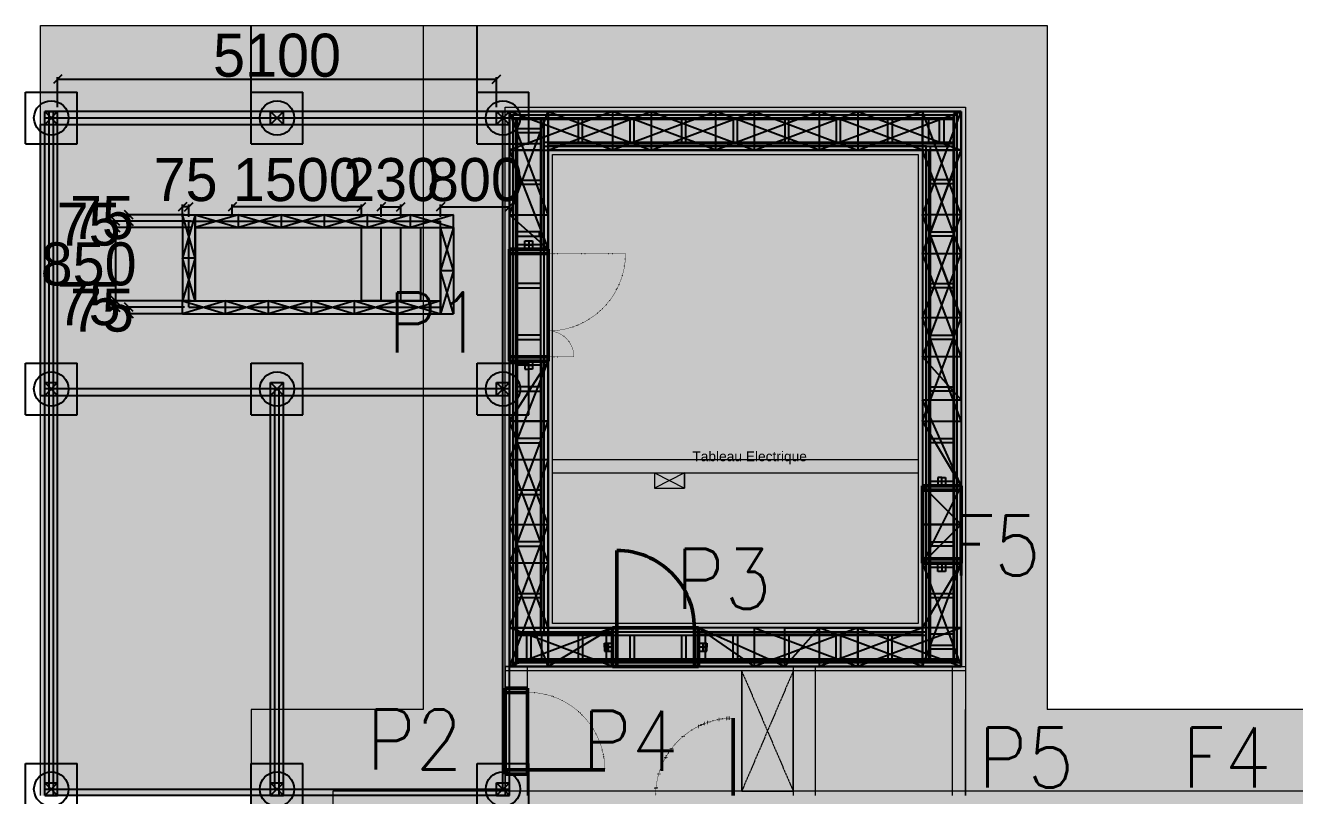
# Model space of a CAD drawing. Header units: millimetres. Extents: x -2139 to 106248, y 9575 to 78000.
# Drawn here: x 44817 to 59569, y 33975 to 42925 of the extents above; entities that cross this region are included whole.
import ezdxf

# ---------------------------------------------------------------- set-up
doc = ezdxf.new("R2010")
doc.units = ezdxf.units.MM
for name, pattern in [('ACAD_ISO07W100', [3, 0, -3]), ('DASHED2', [9.525, 6.35, -3.175]), ('DOT2', [3.175, 0, -3.175])]:
    doc.linetypes.add(name, pattern=pattern)
for name, color, linetype, lineweight, true_color in [('Amenagement_interieur ... MaisonInner', 7, 'Continuous', 0, 0xffffff), ('Amenagement_interieur ... MusiqueInner', 7, 'Continuous', 0, 0xffffff), ('Amenagement_interieur ... Vue_en_plan_SASInner', 7, 'Continuous', 0, 0xffffff), ('Carport', 7, 'Continuous', 25, 0xffffff), ('Carport ... Fosse Meca Auto ... Chape', 253, 'Continuous', 25, 0xa0a0a4), ('Carport ... Fosse Meca Auto ... Cotes Fosse Meca', 178, 'Continuous', 25, 0x000000), ('Carport ... Fosse Meca Auto ... Escalier', 9, 'Continuous', 25, 0xc0c0c0), ('Carport ... Fosse Meca Auto ... Intérieur', 49, 'Continuous', 25, 0x424244), ('Carport ... Fosse Meca Auto ... Murs', 253, 'Continuous', 25, 0xa0a0a4), ('Fondations ... Decaissement', 8, 'Continuous', 0, 0x808080), ('Fondations ... Plots Carport', 253, 'Continuous', 25, 0xa0a0a4), ('Lisse_basse ... Madrier', 1, 'Continuous', 25, 0xff0000), ('Lisse_haute', 1, 'Continuous', 25, 0xff0000), ('Lisse_haute ... Madrier', 1, 'Continuous', 25, 0xff0000), ('Menuiseries', 136, 'Continuous', 50, 0x008080), ('Menuiseries ... Précadres', 136, 'Continuous', 25, 0x008080), ('Menuiseries ... Repères', 5, 'Continuous', 25, 0x0000ff), ('Mur paille ... Impaire120mm', 30, 'Continuous', 25, 0xff7f00), ('Mur paille ... Paire120mm', 40, 'Continuous', 25, 0xffaa00)]:
    doc.layers.add(name, color=color, linetype=linetype, lineweight=lineweight, true_color=true_color)
doc.styles.add('QCADDimTextStyle', font='txt')
doc.styles.add('textstyle175', font='')
doc.styles.add('textstyle206', font='Standard')
doc.styles.add('textstyle207', font='Standard')
doc.styles.add('textstyle208', font='Standard')
doc.styles.add('textstyle209', font='Standard')
doc.styles.add('textstyle210', font='Standard')
doc.styles.add('textstyle214', font='Standard')
doc.styles.add('textstyle215', font='Standard')
doc.styles.get('textstyle175').set_extended_font_data('Liberation Sans')
doc.dimstyles.new('QCADDimStyle', dxfattribs={"dimtxt": 100, "dimasz": 10, "dimexe": 5, "dimexo": 10, "dimgap": 5, "dimtad": 1, "dimtoh": 1, "dimdec": 4, "dimzin": 0, "dimdsep": 46, "dimtxsty": 'QCADDimTextStyle', "dimcen": 0.09, "dimadec": 0, "dimazin": 0, "dimtfac": 1, "dimtdec": 4, "dimtofl": 0, "dimtmove": 0, "dimatfit": 3, "dimfxl": 1, "dimtolj": 1, "dimtzin": 0, "dimarcsym": 0})
pattern_1 = [(50, (0, 0), (910.923, -79.6954), [95.25, -1047.75]), (355, (0, 0), (-176.214, 955.283), [76.2, -838.2]), (100.451, (75.9, -6.6), (734.7125, 875.583), [80.95, -890.45]), (46.1842, (0, 254), (1355.395, -210.212), [142.875, -1571.625]), (96.6356, (113, 236.5), (1187.021, 1237.128), [121.425, -1335.675]), (351.184, (0, 254), (1187.023, 1237.126), [114.3, -1257.3]), (21, (127, 190.5), (758.0744, -511.3276), [95.25, -1047.75]), (326, (127, 190.5), (309.01, 920.94), [76.2, -838.2]), (71.4514, (190.2, 147.9), (1067.082, 409.614), [80.95, -890.45]), (37.5, (0, 0), (15.443, 422.7752), [0, -828.04, 0, -850.9, 0, -841.375]), (7.5, (0, 0), (334.0983, 500.903), [0, -485.14, 0, -808.99, 0, -320.675]), (-32.5, (-283.2, 0), (677.953, -28.6437), [0, -317.5, 0, -990.6, 0, -1314.45]), (-42.5, (-410.2, 0), (740.646, 127.1325), [0, -412.75, 0, -657.86, 0, -933.45])]
pattern_2 = [(50, (0, 0), (36.436934, -3.187817), [3.81, -41.91]), (355, (0, 0), (-7.048565, 38.211329), [3.048, -33.528]), (100.451, (3.036, -0.266), (29.3885, 35.023338), [3.238, -35.618]), (46.1842, (0, 10.16), (54.215808, -8.408466), [5.715, -62.865]), (96.6356, (4.52, 9.46), (47.480847, 49.48511), [4.857, -53.427]), (351.184, (0, 10.16), (47.48092, 49.485024), [4.572, -50.292]), (21, (5.08, 7.62), (30.322976, -20.453104), [3.81, -41.91]), (326, (5.08, 7.62), (12.360406, 36.837593), [3.048, -33.528]), (71.4514, (7.607, 5.916), (42.683298, 16.384572), [3.238, -35.618]), (37.5, (0, 0), (0.6177207, 16.9110078), [0, -33.1216, 0, -34.036, 0, -33.655]), (7.5, (0, 0), (13.3639325, 20.036115), [0, -19.4056, 0, -32.3596, 0, -12.827]), (-32.5, (-11.328, 0), (27.118119, -1.1457488), [0, -12.7, 0, -39.624, 0, -52.578]), (-42.5, (-16.408, 0), (29.625836, 5.085298), [0, -16.51, 0, -26.3144, 0, -37.338])]

# ---------------------------------------------------------------- blocks, each defined once
blk = doc.blocks.new('Poteau Carport')
at = {"layer": 'Carport'}
for p, q in [((0, 0), (150, 0)), ((0, -150), (0, 0)), ((0, 0), (150, -150)), ((150, 0), (0, -150)), ((150, -150), (150, 0)), ((0, -150), (150, -150))]:
    blk.add_line(p, q, dxfattribs=at)
blk = doc.blocks.new('*D151')
at = {"layer": 'Carport', "color": 0, "lineweight": -2}
for p, q in [((45242, 42350), (45142, 42250)), ((50242, 42250), (50342, 42350)), ((45192, 41975), (45192, 42325)), ((45192, 42300), (50292, 42300)), ((50292, 41975), (50292, 42325))]:
    blk.add_line(p, q, dxfattribs=at)
at = {"layer": 'Carport', "color": 0, "insert": (47742, 42575), "char_height": 500, "attachment_point": 5, "style": 'QCADDimTextStyle'}
blk.add_mtext('\\A1;5100', dxfattribs=at)
blk = doc.blocks.new('*D181')
at = {"layer": 'Carport ... Fosse Meca Auto ... Cotes Fosse Meca', "color": 0, "lineweight": -2}
for p, q in [((49692, 40867), (49592, 40767)), ((50392, 40767), (50492, 40867)), ((49642, 40700), (49642, 40842)), ((49642, 40817), (50442, 40817)), ((50442, 40700), (50442, 40842))]:
    blk.add_line(p, q, dxfattribs=at)
at = {"layer": 'Carport ... Fosse Meca Auto ... Cotes Fosse Meca', "color": 0, "insert": (50042, 41130), "char_height": 500, "attachment_point": 5, "style": 'QCADDimTextStyle'}
blk.add_mtext('\\A1;800', dxfattribs=at)
blk = doc.blocks.new('*D182')
at = {"layer": 'Carport ... Fosse Meca Auto ... Cotes Fosse Meca', "color": 0, "lineweight": -2}
for p, q in [((49002, 40867), (48902, 40767)), ((49132, 40767), (49232, 40867)), ((48952, 40700), (48952, 40842)), ((48952, 40817), (49182, 40817)), ((49182, 40700), (49182, 40842))]:
    blk.add_line(p, q, dxfattribs=at)
at = {"layer": 'Carport ... Fosse Meca Auto ... Cotes Fosse Meca', "color": 0, "insert": (49067, 41130), "char_height": 500, "attachment_point": 5, "style": 'QCADDimTextStyle'}
blk.add_mtext('\\A1;230', dxfattribs=at)
blk = doc.blocks.new('*D183')
at = {"layer": 'Carport ... Fosse Meca Auto ... Cotes Fosse Meca', "color": 0, "lineweight": -2}
for p, q in [((47272, 40867), (47172, 40767)), ((48672, 40767), (48772, 40867)), ((47222, 40700), (47222, 40842)), ((48722, 40817), (47222, 40817)), ((48722, 40700), (48722, 40842))]:
    blk.add_line(p, q, dxfattribs=at)
at = {"layer": 'Carport ... Fosse Meca Auto ... Cotes Fosse Meca', "color": 0, "insert": (47972, 41130), "char_height": 500, "attachment_point": 5, "style": 'QCADDimTextStyle'}
blk.add_mtext('\\A1;1500', dxfattribs=at)
blk = doc.blocks.new('Parpaing')
at = {"layer": 'Carport ... Fosse Meca Auto ... Murs'}
for p, q in [((0, -150), (0, 0)), ((0, 0), (500, 0)), ((0, 0), (500, -150)), ((500, 0), (0, -150)), ((500, -150), (500, 0)), ((0, -150), (500, -150))]:
    blk.add_line(p, q, dxfattribs=at)
blk = doc.blocks.new('*D184')
at = {"layer": 'Carport ... Fosse Meca Auto ... Cotes Fosse Meca', "color": 0, "lineweight": -2}
for p, q in [((45914, 40525), (45814, 40625)), ((46744, 40575), (45839, 40575)), ((45864, 40575), (45864, 39725)), ((45814, 39775), (45914, 39675)), ((46742, 39725), (45839, 39725))]:
    blk.add_line(p, q, dxfattribs=at)
at = {"layer": 'Carport ... Fosse Meca Auto ... Cotes Fosse Meca', "color": 0, "insert": (45552, 40150), "char_height": 500, "attachment_point": 5, "style": 'QCADDimTextStyle'}
blk.add_mtext('\\A1;850', dxfattribs=at)
blk = doc.blocks.new('*D185')
at = {"layer": 'Carport ... Fosse Meca Auto ... Cotes Fosse Meca', "color": 0, "lineweight": -2}
for p, q in [((45914, 40600), (45814, 40700)), ((45814, 40625), (45914, 40525)), ((46742, 40650), (45839, 40650)), ((46744, 40575), (45839, 40575)), ((45864, 40650), (45864, 40575))]:
    blk.add_line(p, q, dxfattribs=at)
at = {"layer": 'Carport ... Fosse Meca Auto ... Cotes Fosse Meca', "color": 0, "insert": (45552, 40613), "char_height": 500, "attachment_point": 5, "style": 'QCADDimTextStyle'}
blk.add_mtext('\\A1;75', dxfattribs=at)
blk = doc.blocks.new('*D186')
at = {"layer": 'Carport ... Fosse Meca Auto ... Cotes Fosse Meca', "color": 0, "lineweight": -2}
for p, q in [((46069, 40675), (45969, 40775)), ((46667, 40725), (45994, 40725)), ((46019, 40650), (46019, 40725)), ((45969, 40700), (46069, 40600)), ((46667, 40650), (45994, 40650))]:
    blk.add_line(p, q, dxfattribs=at)
at = {"layer": 'Carport ... Fosse Meca Auto ... Cotes Fosse Meca', "color": 0, "insert": (45707, 40688), "char_height": 500, "attachment_point": 5, "style": 'QCADDimTextStyle'}
blk.add_mtext('\\A1;75', dxfattribs=at)
blk = doc.blocks.new('*D187')
at = {"layer": 'Carport ... Fosse Meca Auto ... Cotes Fosse Meca', "color": 0, "lineweight": -2}
for p, q in [((45914, 39675), (45814, 39775)), ((45814, 39700), (45914, 39600)), ((46667, 39725), (45839, 39725)), ((45864, 39725), (45864, 39650)), ((46667, 39650), (45839, 39650))]:
    blk.add_line(p, q, dxfattribs=at)
at = {"layer": 'Carport ... Fosse Meca Auto ... Cotes Fosse Meca', "color": 0, "insert": (45552, 39688), "char_height": 500, "attachment_point": 5, "style": 'QCADDimTextStyle'}
blk.add_mtext('\\A1;75', dxfattribs=at)
blk = doc.blocks.new('*D188')
at = {"layer": 'Carport ... Fosse Meca Auto ... Cotes Fosse Meca', "color": 0, "lineweight": -2}
for p, q in [((46069, 39600), (45969, 39700)), ((45969, 39625), (46069, 39525)), ((46667, 39650), (45994, 39650)), ((46667, 39575), (45994, 39575)), ((46019, 39650), (46019, 39575))]:
    blk.add_line(p, q, dxfattribs=at)
at = {"layer": 'Carport ... Fosse Meca Auto ... Cotes Fosse Meca', "color": 0, "insert": (45707, 39613), "char_height": 500, "attachment_point": 5, "style": 'QCADDimTextStyle'}
blk.add_mtext('\\A1;75', dxfattribs=at)
blk = doc.blocks.new('*D189')
at = {"layer": 'Carport ... Fosse Meca Auto ... Cotes Fosse Meca', "color": 0, "lineweight": -2}
for p, q in [((46692, 40867), (46592, 40767)), ((46667, 40767), (46767, 40867)), ((46642, 40700), (46642, 40842)), ((46717, 40817), (46642, 40817)), ((46717, 40700), (46717, 40842))]:
    blk.add_line(p, q, dxfattribs=at)
at = {"layer": 'Carport ... Fosse Meca Auto ... Cotes Fosse Meca', "color": 0, "insert": (46679, 41130), "char_height": 500, "attachment_point": 5, "style": 'QCADDimTextStyle'}
blk.add_mtext('\\A1;75', dxfattribs=at)
blk = doc.blocks.new('BottePaille120')
at = {"layer": 'Mur paille ... Impaire120mm'}
for p, q in [((0, 450), (0, 0)), ((1200, 0), (0, 450)), ((0, 450), (1200, 450)), ((1200, 450), (0, 0)), ((1200, 0), (1200, 450)), ((0, 0), (1200, 0))]:
    blk.add_line(p, q, dxfattribs=at)
blk = doc.blocks.new('Plot Carport')
at = {"layer": 'Fondations ... Plots Carport'}
for p, q in [((-300, -300), (-300, 300)), ((-300, 300), (300, 300)), ((300, -300), (300, 300)), ((-300, -300), (300, -300))]:
    blk.add_line(p, q, dxfattribs=at)
blk.add_circle((0, 0), 200, dxfattribs=at)

msp = doc.modelspace()

# ---------------------------------------------------------------- hatches: boundary and pattern name
at = {"layer": 'Carport ... Fosse Meca Auto ... Chape'}
h = msp.add_hatch(dxfattribs=at)
h.set_pattern_fill('AR-CONC', color=256, scale=0.2, style=0)
h.set_pattern_definition(pattern_2)
h.paths.add_polyline_path([(50442, 41775), (50442, 38625), (44992, 38625), (44992, 41775)], flags=0)
h.paths.add_polyline_path([(46716.8, 39650), (49642, 39650), (49642, 40650), (46716.8, 40650)], flags=0)
at = {"layer": 'Carport ... Fosse Meca Auto ... Intérieur'}
h = msp.add_hatch(dxfattribs=at)
h.set_pattern_fill('AR-CONC', color=256, scale=0.2, style=0)
h.set_pattern_definition(pattern_2)
h.paths.add_polyline_path([(46792, 39725), (49642, 39725), (49642, 40575), (46792, 40575)], flags=0)
at = {"layer": 'Fondations ... Decaissement'}
h = msp.add_hatch(dxfattribs=at)
h.set_pattern_fill('AR-CONC', color=256, scale=5, style=0)
h.set_pattern_definition(pattern_1)
h.paths.add_polyline_path([(47442, 24575), (67442, 24575), (67442, 34975), (56692, 34975), (56692, 42925), (44992, 42925), (44992, 33975), (47442, 33975)], flags=0)
h.paths.add_polyline_path([(48442, 25575), (48442, 33975), (50392, 33975), (50392, 34975), (50392, 35475), (50442, 35475), (50442, 41925), (55692, 41925), (55692, 35475), (55742, 35475), (55742, 34975), (55742, 33975), (66442, 33975), (66442, 25575)], flags=0)
at = {"layer": 'Fondations ... Decaissement', "true_color": 0x800000}
h = msp.add_hatch(dxfattribs=at)
h.set_pattern_fill('AR-CONC', color=16, scale=5, style=0)
h.set_pattern_definition(pattern_1)
h.paths.add_polyline_path([(48442, 25575), (48442, 33975), (50392, 33975), (50392, 34975), (50392, 35475), (50442, 35475), (50442, 41925), (55692, 41925), (55692, 35475), (55742, 35475), (55742, 34975), (55742, 33975), (66442, 33975), (66442, 25575)], flags=0)

# ---------------------------------------------------------------- linework, layer by layer
at = {"layer": 'Amenagement_interieur ... MaisonInner', "color": 4, "linetype": 'DOT2', "true_color": 0x00ffff}
msp.add_line((53042, 33975), (53042, 34875), dxfattribs=at)
at = {"layer": 'Amenagement_interieur ... MaisonInner', "color": 0}
for p, q in [((66492, 34025), (48392, 34025)), ((48392, 34025), (48392, 25575))]:
    msp.add_line(p, q, dxfattribs=at)
at = {"layer": 'Amenagement_interieur ... MaisonInner', "color": 4, "linetype": 'DOT2', "true_color": 0x00ffff}
msp.add_arc((53042, 33975), 900, 90, 180, dxfattribs=at)
at = {"layer": 'Amenagement_interieur ... MusiqueInner', "color": 0}
for p, q in [((50392, 41975), (55742, 41975)), ((50392, 35425), (50392, 41975)), ((55742, 41975), (55742, 35425)), ((50942, 41425), (55192, 41425)), ((50942, 35975), (50942, 41425)), ((55192, 41425), (55192, 35975)), ((55192, 35975), (50942, 35975)), ((55742, 35425), (50392, 35425))]:
    msp.add_line(p, q, dxfattribs=at)
at = {"layer": 'Amenagement_interieur ... MusiqueInner', "color": 4, "linetype": 'DOT2', "true_color": 0x00ffff}
for p, q in [((50892, 40325), (50442, 40325)), ((50442, 40325), (50442, 40275)), ((50442, 40275), (50892, 40275)), ((50442, 39075), (50442, 40275)), ((50642, 40325), (50692, 40325)), ((50892, 40275), (50892, 40325)), ((50892, 40275), (50892, 39075)), ((50892, 40275), (51792, 40275)), ((50892, 39075), (50442, 39075)), ((50442, 39025), (50442, 39075)), ((50892, 39025), (50442, 39025)), ((50892, 39075), (50892, 39025)), ((50892, 39075), (51192, 39075)), ((55692, 37575), (55242, 37575)), ((55242, 37575), (55242, 37525)), ((55242, 36725), (55242, 37525)), ((55242, 37525), (55692, 37525)), ((55692, 37525), (55692, 37575)), ((55692, 37525), (55692, 37575)), ((55692, 37525), (55692, 36725)), ((51692, 35925), (51692, 36825)), ((55692, 36725), (55242, 36725)), ((55242, 36675), (55242, 36725)), ((55692, 36675), (55242, 36675)), ((55692, 36725), (55692, 36675)), ((51642, 35475), (51642, 35925)), ((51692, 35925), (51642, 35925)), ((51692, 35475), (51692, 35925)), ((51692, 35925), (52592, 35925)), ((52592, 35475), (52592, 35925)), ((52592, 35925), (52642, 35925)), ((52642, 35925), (52642, 35475)), ((51642, 35475), (51692, 35475)), ((52592, 35475), (51692, 35475)), ((52592, 35475), (52642, 35475)), ((53792, 35475), (53742, 35475)), ((53792, 35475), (53842, 35475))]:
    msp.add_line(p, q, dxfattribs=at)
at = {"layer": 'Amenagement_interieur ... MusiqueInner', "color": 56, "true_color": 0x808000}
for p, q in [((55192, 37875), (50942, 37875)), ((50942, 37725), (55192, 37725))]:
    msp.add_line(p, q, dxfattribs=at)
at = {"layer": 'Amenagement_interieur ... MusiqueInner'}
for p, q in [((52130.1, 37725), (52130.1, 37547.8)), ((52130.1, 37725), (52477.5, 37547.8)), ((52477.5, 37725), (52130.1, 37547.8)), ((52477.5, 37547.8), (52477.5, 37725)), ((52477.5, 37725), (52477.5, 37547.8)), ((52130.1, 37547.8), (52477.5, 37547.8))]:
    msp.add_line(p, q, dxfattribs=at)
at = {"layer": 'Amenagement_interieur ... MusiqueInner', "color": 4, "linetype": 'DOT2', "true_color": 0x00ffff}
for centre, radius, start, end in [((50892, 40275), 900, 270, 0), ((50892, 39075), 300, 0, 80.53768), ((51692, 35925), 900, 0, 90)]:
    msp.add_arc(centre, radius, start, end, dxfattribs=at)
at = {"layer": 'Amenagement_interieur ... Vue_en_plan_SASInner', "color": 9, "true_color": 0xc0c0c0}
for p, q in [((50652, 35475), (50392, 35475)), ((50392, 35475), (50392, 33975)), ((50652, 33975), (50652, 35475)), ((54002, 35475), (53742, 35475)), ((53742, 35475), (53742, 33975)), ((54002, 33975), (54002, 35475)), ((55592, 35475), (55742, 35475)), ((55592, 33975), (55592, 35475)), ((55742, 35475), (55742, 33975))]:
    msp.add_line(p, q, dxfattribs=at)
at = {"layer": 'Amenagement_interieur ... Vue_en_plan_SASInner', "linetype": 'DASHED2'}
for p, q in [((53742, 35425), (53142, 35425)), ((53142, 35425), (53142, 34025)), ((53742, 35425), (53142, 34025)), ((53142, 34025), (53142, 35425)), ((53142, 35425), (53742, 34025)), ((53742, 34025), (53742, 35425)), ((53142, 34025), (53742, 34025))]:
    msp.add_line(p, q, dxfattribs=at)
at = {"layer": 'Amenagement_interieur ... Vue_en_plan_SASInner', "color": 4, "linetype": 'DOT2', "true_color": 0x00ffff}
for p, q in [((50652, 35225), (50392, 35225)), ((50392, 35225), (50392, 34225)), ((50392, 35175), (50652, 35175)), ((50652, 35175), (50652, 35225)), ((50652, 34275), (50392, 34275)), ((50392, 34225), (50652, 34225)), ((50652, 34225), (50652, 34275)), ((50652, 34275), (51552, 34275))]:
    msp.add_line(p, q, dxfattribs=at)
msp.add_arc((50652, 34275), 900, 0, 90, dxfattribs=at)
at = {"layer": 'Carport'}
for p, q in [((45042, 33975), (45042, 41925)), ((50442, 41925), (45042, 41925)), ((45092, 34050), (45092, 41925)), ((45142, 33975), (45142, 41925)), ((45192, 33975), (45192, 41925)), ((47667, 41775), (47667, 41925)), ((47817, 41775), (47817, 41925)), ((50367, 34050), (50367, 41925)), ((50442, 34125), (50442, 41925)), ((45042, 41850), (50442, 41850)), ((50442, 38700), (45042, 38700)), ((47667, 33975), (47667, 38775)), ((47717, 34050), (47717, 38700)), ((47767, 33975), (47767, 38700)), ((47817, 33975), (47817, 38775)), ((45042, 38625), (50442, 38625)), ((45042, 34050), (50442, 34050)), ((50442, 33975), (45042, 33975))]:
    msp.add_line(p, q, dxfattribs=at)
at = {"layer": 'Carport ... Fosse Meca Auto ... Chape'}
for p, q in [((44992, 41775), (50442, 41775)), ((44992, 38625), (44992, 41775)), ((50442, 41775), (50442, 38625)), ((46716.8, 40650), (49642, 40650)), ((46716.8, 39650), (46716.8, 40650)), ((49642, 39650), (49642, 40650)), ((46716.8, 39650), (49642, 39650)), ((44992, 38625), (50442, 38625))]:
    msp.add_line(p, q, dxfattribs=at)
at = {"layer": 'Carport ... Fosse Meca Auto ... Escalier'}
for p, q in [((48722, 39725), (48722, 40575)), ((48722, 40575), (48952, 40575)), ((48722, 39725), (48722, 40575)), ((48952, 39725), (48952, 40575)), ((48952, 40575), (49182, 40575)), ((49182, 39725), (49182, 40575)), ((49182, 40575), (49412, 40575)), ((49412, 39725), (49412, 40575)), ((48952, 39725), (48722, 39725)), ((49182, 39725), (48952, 39725)), ((49412, 39725), (49182, 39725))]:
    msp.add_line(p, q, dxfattribs=at)
at = {"layer": 'Carport ... Fosse Meca Auto ... Intérieur'}
for p, q in [((46792, 39725), (46792, 40575)), ((46792, 40575), (49642, 40575)), ((49642, 40575), (49642, 39725)), ((46792, 39725), (49642, 39725))]:
    msp.add_line(p, q, dxfattribs=at)
at = {"layer": 'Fondations ... Decaissement'}
for p, q in [((44992, 33975), (44992, 42925)), ((44992, 42925), (56692, 42925)), ((49442, 42925), (49442, 34975)), ((56692, 42925), (56692, 34975)), ((49442, 34975), (47442, 34975)), ((47442, 34975), (47442, 33975)), ((49442, 34975), (49442, 34975)), ((67442, 34975), (56692, 34975))]:
    msp.add_line(p, q, dxfattribs=at)
at = {"layer": 'Fondations ... Decaissement', "color": 16, "true_color": 0x800000}
for p, q in [((50442, 35475), (50442, 41925)), ((50442, 41925), (55692, 41925)), ((55692, 41925), (55692, 35475)), ((50392, 34975), (50392, 35475)), ((50392, 35475), (50442, 35475)), ((55692, 35475), (55742, 35475)), ((55742, 35475), (55742, 34975)), ((50392, 33975), (50392, 34975)), ((55742, 33975), (55742, 34975))]:
    msp.add_line(p, q, dxfattribs=at)
at = {"layer": 'Fondations ... Plots Carport'}
for p, q in [((47442, 42150), (47442, 42925)), ((50067, 42150), (50067, 42925))]:
    msp.add_line(p, q, dxfattribs=at)
at = {"layer": 'Lisse_basse ... Madrier'}
for p, q in [((55642, 41925), (50442, 41925)), ((50442, 41925), (50442, 41850)), ((55617, 35550), (55617, 41925)), ((55642, 41925), (55692, 41925)), ((55692, 41925), (55692, 35525)), ((50442, 41850), (50442, 35475)), ((50442, 41850), (55617, 41850)), ((50517, 35475), (50517, 41850)), ((50817, 41850), (50817, 40325)), ((50892, 40325), (50892, 41850)), ((55242, 41550), (55242, 41850)), ((55317, 41550), (55317, 41850)), ((50817, 41550), (50517, 41550)), ((50817, 41475), (50517, 41475)), ((55617, 41550), (50892, 41550)), ((50892, 41475), (55617, 41475)), ((55242, 41475), (55242, 35550)), ((55317, 35550), (55317, 41475)), ((50817, 40375), (50517, 40375)), ((50817, 40325), (50517, 40325)), ((50817, 40325), (50892, 40325)), ((50817, 39025), (50517, 39025)), ((50817, 38975), (50517, 38975)), ((50817, 39025), (50892, 39025)), ((50817, 39025), (50817, 35925)), ((50892, 35925), (50892, 39025)), ((55617, 37625), (55317, 37625)), ((55617, 37575), (55317, 37575)), ((55617, 36675), (55317, 36675)), ((55617, 36625), (55317, 36625)), ((50517, 35925), (51642, 35925)), ((51642, 35850), (50517, 35850)), ((50817, 35850), (50817, 35550)), ((50842, 35925), (50892, 35925)), ((50892, 35850), (50892, 35550)), ((51567, 35850), (51567, 35550)), ((51642, 35925), (51642, 35850)), ((51642, 35850), (51642, 35550)), ((52642, 35925), (52642, 35850)), ((55242, 35925), (52642, 35925)), ((52642, 35850), (55242, 35850)), ((52642, 35850), (52642, 35550)), ((52717, 35850), (52717, 35550)), ((55617, 35925), (55317, 35925)), ((55617, 35850), (55317, 35850)), ((50442, 35475), (50492, 35475)), ((55692, 35475), (50492, 35475)), ((50517, 35550), (55692, 35550)), ((55692, 35525), (55692, 35475))]:
    msp.add_line(p, q, dxfattribs=at)
at = {"layer": 'Lisse_haute'}
for p, q in [((51242, 41825), (51242, 41575)), ((51292, 41575), (51292, 41825)), ((51842, 41825), (51842, 41575)), ((51892, 41575), (51892, 41825)), ((52442, 41825), (52442, 41575)), ((52492, 41575), (52492, 41825)), ((53042, 41825), (53042, 41575)), ((53092, 41575), (53092, 41825)), ((53642, 41825), (53642, 41575)), ((53692, 41575), (53692, 41825)), ((54242, 41825), (54242, 41575)), ((54292, 41575), (54292, 41825)), ((54842, 41575), (54842, 41825)), ((54892, 41825), (54892, 41575)), ((55442, 41575), (55442, 41825)), ((55492, 41825), (55492, 41575)), ((50542, 41725), (50792, 41725)), ((50792, 41675), (50542, 41675)), ((50542, 41125), (50792, 41125)), ((50792, 41075), (50542, 41075)), ((55342, 41133), (55592, 41133)), ((55592, 41083), (55342, 41083)), ((50792, 40525), (50542, 40525)), ((50542, 40475), (50792, 40475)), ((50792, 40475), (50792, 40525)), ((55342, 40525), (55592, 40525)), ((55592, 40475), (55342, 40475)), ((50792, 39925), (50542, 39925)), ((50542, 39875), (50792, 39875)), ((55342, 39925), (55592, 39925)), ((55592, 39875), (55342, 39875)), ((50792, 39325), (50542, 39325)), ((50542, 39275), (50792, 39275)), ((55342, 39325), (55592, 39325)), ((55592, 39275), (55342, 39275)), ((50792, 38725), (50542, 38725)), ((50542, 38675), (50792, 38675)), ((55342, 38725), (55592, 38725)), ((55592, 38675), (55342, 38675)), ((50792, 38125), (50542, 38125)), ((50542, 38075), (50792, 38075)), ((55342, 38125), (55592, 38125)), ((55592, 38075), (55342, 38075)), ((50792, 37525), (50542, 37525)), ((50542, 37475), (50792, 37475)), ((50792, 36925), (50542, 36925)), ((55342, 36925), (55592, 36925)), ((50542, 36875), (50792, 36875)), ((55592, 36875), (55342, 36875)), ((50542, 36325), (50792, 36325)), ((55342, 36325), (55592, 36325)), ((50792, 36275), (50542, 36275)), ((55592, 36275), (55342, 36275)), ((50642, 35825), (50642, 35575)), ((50692, 35825), (50692, 35575)), ((51242, 35825), (51242, 35575)), ((51292, 35825), (51292, 35575)), ((51842, 35825), (51842, 35575)), ((51892, 35825), (51892, 35575)), ((52442, 35825), (52442, 35575)), ((52492, 35825), (52492, 35575)), ((53042, 35575), (53042, 35825)), ((53092, 35825), (53092, 35575)), ((53642, 35575), (53642, 35825)), ((53692, 35825), (53692, 35575)), ((54242, 35575), (54242, 35825)), ((54292, 35825), (54292, 35575)), ((54842, 35825), (54842, 35575)), ((54892, 35575), (54892, 35825)), ((55342, 35725), (55592, 35725)), ((55592, 35675), (55342, 35675))]:
    msp.add_line(p, q, dxfattribs=at)
at = {"layer": 'Lisse_haute ... Madrier'}
for p, q in [((50442, 41875), (50442, 41925)), ((50442, 41925), (55642, 41925)), ((55642, 41925), (55692, 41925)), ((55647, 35520), (55647, 41925)), ((55692, 41925), (55692, 35525)), ((50492, 41880), (50442, 41880)), ((50442, 41875), (50442, 35475)), ((50487, 35475), (50487, 41875)), ((50487, 41835), (55602, 41835)), ((55592, 41880), (50492, 41880)), ((50532, 41835), (50532, 35520)), ((50802, 41835), (50802, 35880)), ((50847, 35880), (50847, 41835)), ((55647, 41880), (55592, 41880)), ((55602, 41880), (55602, 35565)), ((55602, 41565), (50847, 41565)), ((50847, 41520), (55602, 41520)), ((50892, 41520), (50892, 35925)), ((50892, 41520), (50892, 41475)), ((55292, 41520), (50892, 41520)), ((50892, 41475), (55287, 41475)), ((55287, 41475), (55242, 41475)), ((55242, 41475), (55242, 35925)), ((55287, 41475), (55287, 41520)), ((55287, 35565), (55287, 41475)), ((55332, 41520), (55332, 35565)), ((50532, 35880), (55287, 35880)), ((50892, 35925), (50847, 35925)), ((55242, 35925), (50847, 35925)), ((55242, 35880), (55242, 35925)), ((55242, 35925), (55242, 35880)), ((55287, 35835), (50532, 35835)), ((50532, 35565), (55647, 35565)), ((50442, 35475), (50492, 35475)), ((50487, 35520), (55692, 35520)), ((55692, 35475), (50492, 35475)), ((55642, 35520), (50542, 35520)), ((55692, 35525), (55692, 35475))]:
    msp.add_line(p, q, dxfattribs=at)
at = {"layer": 'Menuiseries'}
for p, q in [((50442, 40325), (50892, 40325)), ((50442, 40275), (50442, 40325)), ((50892, 40275), (50442, 40275)), ((50442, 39075), (50442, 40275)), ((50892, 40325), (50892, 40275)), ((50892, 40275), (50892, 39075)), ((50442, 39025), (50442, 39075)), ((50442, 39075), (50892, 39075)), ((50892, 39025), (50442, 39025)), ((50892, 39075), (50892, 39025)), ((55242, 37575), (55692, 37575)), ((55242, 37525), (55242, 37575)), ((55692, 37525), (55242, 37525)), ((55242, 37525), (55242, 36725)), ((55692, 37575), (55692, 37525)), ((55692, 36725), (55692, 37525)), ((51692, 35925), (51692, 36825)), ((55242, 36725), (55692, 36725)), ((55692, 36725), (55242, 36725)), ((55242, 36725), (55242, 36675)), ((55242, 36675), (55692, 36675)), ((55692, 36675), (55692, 36725)), ((51642, 35925), (51692, 35925)), ((51642, 35475), (51642, 35925)), ((51692, 35925), (51692, 35475)), ((51692, 35925), (52592, 35925)), ((51692, 35475), (51692, 35925)), ((52592, 35925), (52642, 35925)), ((52592, 35475), (52592, 35925)), ((52592, 35925), (52592, 35475)), ((52642, 35925), (52642, 35475)), ((51692, 35475), (51642, 35475)), ((52592, 35475), (51692, 35475)), ((52642, 35475), (52592, 35475)), ((50392, 35225), (50652, 35225)), ((50392, 35175), (50392, 35225)), ((50652, 35175), (50392, 35175)), ((50392, 35175), (50392, 34275)), ((50652, 35225), (50652, 35175)), ((50652, 34275), (50652, 35175)), ((53042, 33975), (53042, 34875)), ((50392, 34275), (50652, 34275)), ((50392, 34275), (50392, 34225)), ((50392, 34225), (50652, 34225)), ((50652, 34225), (50652, 34275)), ((50652, 34275), (51552, 34275))]:
    msp.add_line(p, q, dxfattribs=at)
msp.add_arc((51692, 35925), 900, 359.9999, 90, dxfattribs=at)
at = {"layer": 'Menuiseries', "linetype": 'ACAD_ISO07W100'}
msp.add_arc((53042, 33975), 900, 90, 180, dxfattribs=at)
at = {"layer": 'Menuiseries ... Précadres'}
for p, q in [((50622, 40325), (50622, 40420)), ((50622, 40420), (50667, 40420)), ((50667, 40420), (50667, 40325)), ((50667, 40420), (50712, 40420)), ((50712, 40420), (50712, 40325)), ((50622, 40375), (50712, 40375)), ((50667, 40325), (50622, 40325)), ((50712, 40325), (50667, 40325)), ((50622, 39025), (50622, 38930)), ((50667, 39025), (50622, 39025)), ((50622, 38975), (50712, 38975)), ((50667, 38930), (50667, 39025)), ((50667, 39025), (50712, 39025)), ((50712, 39025), (50712, 38930)), ((50622, 38930), (50667, 38930)), ((50712, 38930), (50667, 38930)), ((55422, 37670), (55422, 37575)), ((55467, 37670), (55422, 37670)), ((55467, 37575), (55467, 37670)), ((55467, 37670), (55512, 37670)), ((55512, 37670), (55512, 37575)), ((55422, 37575), (55467, 37575)), ((55512, 37575), (55467, 37575)), ((55422, 36675), (55467, 36675)), ((55422, 36580), (55422, 36675)), ((55467, 36675), (55467, 36580)), ((55467, 36675), (55512, 36675)), ((55512, 36675), (55512, 36580)), ((55467, 36580), (55422, 36580)), ((55512, 36580), (55467, 36580)), ((51547, 35745), (51642, 35745)), ((51547, 35700), (51547, 35745)), ((51642, 35700), (51547, 35700)), ((51547, 35700), (51547, 35655)), ((51592, 35745), (51592, 35655)), ((51642, 35745), (51642, 35700)), ((51642, 35655), (51642, 35700)), ((52642, 35745), (52737, 35745)), ((52642, 35700), (52642, 35745)), ((52737, 35700), (52642, 35700)), ((52642, 35700), (52642, 35655)), ((52692, 35745), (52692, 35655)), ((52737, 35745), (52737, 35700)), ((52737, 35655), (52737, 35700)), ((51547, 35655), (51642, 35655)), ((52642, 35655), (52737, 35655))]:
    msp.add_line(p, q, dxfattribs=at)
at = {"layer": 'Mur paille ... Impaire120mm'}
for p, q in [((50442, 41475), (50442, 41925)), ((50442, 41925), (51642, 41925)), ((51642, 41925), (50442, 41475)), ((51642, 41475), (50442, 41925)), ((52842, 41925), (54042, 41925)), ((54042, 41925), (52842, 41475)), ((54042, 41475), (52842, 41925)), ((54042, 41925), (54042, 41475)), ((54042, 41925), (54042, 41475)), ((55242, 41475), (54042, 41925)), ((54042, 41925), (55242, 41925)), ((55242, 41925), (54042, 41475)), ((55692, 41925), (55242, 41925)), ((55242, 41925), (55242, 40725)), ((55242, 40725), (55692, 41925)), ((55692, 40725), (55242, 41925)), ((55692, 41925), (55692, 40725)), ((50442, 41475), (51642, 41475)), ((50442, 40325), (50442, 41475)), ((50442, 41475), (50892, 40325)), ((50892, 41475), (50892, 40325)), ((52842, 41475), (54042, 41475)), ((54042, 41475), (55242, 41475)), ((55692, 40725), (55242, 40725)), ((55242, 40725), (55242, 39525)), ((55242, 39525), (55692, 40725)), ((55692, 39525), (55242, 40725)), ((55242, 40725), (55692, 39525)), ((55692, 40725), (55692, 39525)), ((50892, 40325), (50442, 40325)), ((55692, 39525), (55242, 39525)), ((55242, 39525), (55242, 38325)), ((55242, 38325), (55692, 39525)), ((55692, 38325), (55242, 39525)), ((55242, 39525), (55242, 38325)), ((55692, 39525), (55692, 38325)), ((50892, 39025), (50442, 39025)), ((50442, 39025), (50442, 37875)), ((50442, 37875), (50892, 39025)), ((50892, 37875), (50892, 39025)), ((55242, 38325), (55692, 38325)), ((55692, 37575), (55242, 38325)), ((55242, 38325), (55242, 37575)), ((55692, 38325), (55692, 37575)), ((50892, 37875), (50442, 36675)), ((50442, 36675), (50442, 37875)), ((50442, 37875), (50892, 36675)), ((50892, 37875), (50442, 37875)), ((50892, 36675), (50892, 37875)), ((55692, 37575), (55242, 37575)), ((55242, 37575), (55692, 37575)), ((55242, 37125), (55242, 37575)), ((55242, 37575), (55692, 37125)), ((55692, 37575), (55692, 37125)), ((55242, 37125), (55692, 37125)), ((55692, 37125), (55242, 37125)), ((55242, 37125), (55242, 36675)), ((55692, 37125), (55242, 36675)), ((55692, 36675), (55692, 37125)), ((50892, 36675), (50442, 36675)), ((50442, 36675), (50442, 35475)), ((50892, 35475), (50442, 36675)), ((50892, 36675), (50442, 35475)), ((50892, 35475), (50892, 36675)), ((55242, 36675), (55242, 35925)), ((55242, 35925), (55692, 36675)), ((55242, 36675), (55692, 36675)), ((55692, 36675), (55692, 35925)), ((50892, 35925), (50892, 35475)), ((51642, 35925), (50892, 35925)), ((51642, 35925), (50892, 35475)), ((51642, 35475), (51642, 35925)), ((53292, 35925), (52642, 35925)), ((53292, 35475), (52642, 35925)), ((52642, 35925), (52642, 35475)), ((54492, 35925), (53292, 35925)), ((53292, 35925), (54492, 35475)), ((54492, 35925), (53292, 35475)), ((53292, 35475), (53292, 35925)), ((55692, 35925), (54492, 35925)), ((54492, 35925), (54492, 35475)), ((55692, 35925), (54492, 35475)), ((54492, 35925), (55692, 35475)), ((54492, 35475), (54492, 35925)), ((55692, 35475), (55692, 35925)), ((50442, 35475), (50892, 35475)), ((50892, 35475), (51642, 35475)), ((52642, 35475), (53292, 35475)), ((53292, 35475), (54492, 35475)), ((54492, 35475), (55692, 35475))]:
    msp.add_line(p, q, dxfattribs=at)
at = {"layer": 'Mur paille ... Paire120mm'}
for p, q in [((50442, 41925), (50892, 41925)), ((50892, 40725), (50442, 41925)), ((50442, 41925), (50442, 40725)), ((50442, 40725), (50892, 41925)), ((50892, 41475), (52092, 41925)), ((52092, 41925), (50892, 41925)), ((50892, 41925), (52092, 41475)), ((50892, 41925), (50892, 40725)), ((53292, 41925), (52092, 41925)), ((52092, 41925), (53292, 41475)), ((52092, 41475), (53292, 41925)), ((52092, 41925), (52092, 41475)), ((52092, 41925), (52092, 41475)), ((53292, 41475), (54492, 41925)), ((54492, 41925), (53292, 41925)), ((53292, 41925), (54492, 41475)), ((53292, 41475), (53292, 41925)), ((55692, 41925), (54492, 41925)), ((54492, 41925), (55692, 41475)), ((54492, 41475), (55692, 41925)), ((54492, 41925), (54492, 41475)), ((55692, 41475), (55692, 41925)), ((52092, 41475), (50892, 41475)), ((53292, 41475), (52092, 41475)), ((54492, 41475), (53292, 41475)), ((55692, 41475), (54492, 41475)), ((55692, 40275), (55242, 41475)), ((55242, 41475), (55242, 40275)), ((55242, 40275), (55692, 41475)), ((55692, 41475), (55242, 40275)), ((55692, 41475), (55692, 40275)), ((50442, 40725), (50892, 40725)), ((50442, 40325), (50442, 40725)), ((50442, 40725), (50892, 40325)), ((50892, 40725), (50892, 40325)), ((50892, 40325), (50442, 40325)), ((55242, 40275), (55692, 40275)), ((55692, 39075), (55242, 40275)), ((55242, 40275), (55242, 39075)), ((55242, 39075), (55692, 40275)), ((55692, 40275), (55692, 39075)), ((55692, 40275), (55692, 39075)), ((50892, 39025), (50442, 39025)), ((50442, 39025), (50442, 38325)), ((50892, 39025), (50442, 38325)), ((50892, 38325), (50892, 39025)), ((55692, 39075), (55242, 39075)), ((55242, 39075), (55242, 38575)), ((55692, 39075), (55242, 39075)), ((55242, 39075), (55692, 38575)), ((55692, 38575), (55692, 39075)), ((55242, 38575), (55242, 37575)), ((55692, 37575), (55242, 38575)), ((55242, 38575), (55692, 38575)), ((55242, 38575), (55692, 38575)), ((55692, 38575), (55692, 37575)), ((50892, 38325), (50442, 38325)), ((50442, 38325), (50442, 37125)), ((50442, 37125), (50892, 38325)), ((50892, 37125), (50442, 38325)), ((50442, 38325), (50892, 38325)), ((50892, 38325), (50892, 37125)), ((55242, 36675), (55242, 37575)), ((55692, 37575), (55242, 36675)), ((55242, 37575), (55692, 37575)), ((55242, 37575), (55692, 37575)), ((55692, 36675), (55692, 37575)), ((50442, 37125), (50892, 37125)), ((50892, 35925), (50442, 37125)), ((50442, 37125), (50442, 35925)), ((50442, 35925), (50892, 37125)), ((50892, 37125), (50892, 35925)), ((55242, 35475), (55242, 36675)), ((55242, 36675), (55692, 36675)), ((55242, 35475), (55692, 36675)), ((55242, 36675), (55692, 35475)), ((55692, 36675), (55692, 35475)), ((50442, 35475), (50442, 35925)), ((51642, 35925), (50442, 35925)), ((51642, 35475), (50442, 35925)), ((51642, 35925), (50442, 35475)), ((51642, 35925), (51642, 35475)), ((53642, 35475), (52642, 35925)), ((52642, 35925), (52642, 35475)), ((53642, 35925), (52642, 35925)), ((53642, 35925), (54042, 35925)), ((53642, 35475), (53642, 35925)), ((53642, 35475), (54042, 35925)), ((54042, 35925), (54042, 35475)), ((55242, 35475), (54042, 35925)), ((54042, 35925), (55242, 35925)), ((55242, 35925), (54042, 35475)), ((51642, 35475), (50442, 35475)), ((52642, 35475), (53642, 35475)), ((53642, 35475), (54042, 35475)), ((54042, 35475), (55242, 35475)), ((55692, 35475), (55242, 35475))]:
    msp.add_line(p, q, dxfattribs=at)

# ---------------------------------------------------------------- block references
at = {"layer": 'Carport'}
for p in [(45042, 41925), (47667, 41925), (50292, 41925), (45042, 38775), (47667, 38775), (50292, 38775), (45042, 34125), (47667, 34125), (50292, 34125)]:
    msp.add_blockref('Poteau Carport', p, dxfattribs=at)
at = {"layer": 'Carport ... Fosse Meca Auto ... Murs', "rotation": 270}
for p in [(46792, 40725), (49792, 40575), (46792, 40225), (49792, 40075)]:
    msp.add_blockref('Parpaing', p, dxfattribs=at)
at = {"layer": 'Carport ... Fosse Meca Auto ... Murs'}
for p in [(46792, 40725), (47292, 40725), (47792, 40725), (48292, 40725), (48792, 40725), (49292, 40725), (46642, 39725), (47142, 39725), (47642, 39725), (48142, 39725), (48642, 39725), (49142, 39725)]:
    msp.add_blockref('Parpaing', p, dxfattribs=at)
at = {"layer": 'Fondations ... Plots Carport'}
for p in [(45117, 41850), (47742, 41850), (50367, 41850), (45117, 38700), (47742, 38700), (50367, 38700), (45117, 34050), (47742, 34050), (50367, 34050)]:
    msp.add_blockref('Plot Carport', p, dxfattribs=at)
at = {"layer": 'Mur paille ... Impaire120mm'}
msp.add_blockref('BottePaille120', (51642, 41475), dxfattribs=at)

# ---------------------------------------------------------------- texts
at = {"layer": 'Amenagement_interieur ... MusiqueInner', "insert": (53900, 37900), "char_height": 800, "attachment_point": 6, "style": 'textstyle175'}
msp.add_mtext('\\H114.286;Tableau Electrique', dxfattribs=at)
at = {"layer": 'Menuiseries ... Repères', "char_height": 305.171, "attachment_point": 6}
for s, insert, style in [('\\H697.534;P\\S^ 1;', (50146.6, 39473.5), 'textstyle206'), ('\\H697.534;F\\S^ 5;', (56619.7, 36880.9), 'textstyle215'), ('\\H697.534;P\\S^ 3;', (53487.3, 36493.7), 'textstyle208'), ('\\H697.534;P\\S^ 2;', (49897.3, 34628.4), 'textstyle207'), ('\\H697.534;P\\S^ 4;', (52405.6, 34611.4), 'textstyle209'), ('\\H697.534;P\\S^ 5;', (57006.9, 34417.2), 'textstyle210'), ('\\H697.534;F\\S^ 4;', (59294.6, 34417.2), 'textstyle214')]:
    msp.add_mtext(s, dxfattribs=dict(at, insert=insert, style=style))

# ---------------------------------------------------------------- dimensions: what is measured, and where the dimension line sits
at = {"layer": 'Carport'}
dim = msp.add_linear_dim(base=(50292, 42300), p1=(45192, 41925), p2=(50292, 41925), dimstyle='QCADDimStyle', override={"dimscale": 5, "dimtxt": 100, "dimasz": 10, "dimexe": 5, "dimexo": 10, "dimgap": 5, "dimtih": 0, "dimdec": 0, "dimtsz": 10, "dimclrd": 0, "dimclre": 0, "dimclrt": 0, "dimadec": 1, "dimtmove": 2}, dxfattribs=at)
dim.commit()
dim.dimension.update_dxf_attribs({"geometry": '*D151', "text_midpoint": (47742, 42575)})
at = {"layer": 'Carport ... Fosse Meca Auto ... Cotes Fosse Meca'}
for base, p1, p2, picture, middle in [((46642, 40817.4), (46716.8, 40650), (46642, 40650), '*D189', (46679.4, 41129.9)), ((47222, 40817.4), (48722, 40650), (47222, 40650), '*D183', (47972, 41129.9)), ((49182, 40817.4), (48952, 40650), (49182, 40650), '*D182', (49067, 41129.9)), ((50442, 40817.4), (49642, 40650), (50442, 40650), '*D181', (50042, 41129.9))]:
    dim = msp.add_linear_dim(base=base, p1=p1, p2=p2, dimstyle='QCADDimStyle', override={"dimscale": 5, "dimtxt": 100, "dimasz": 10, "dimexe": 5, "dimexo": 10, "dimgap": 5, "dimtih": 0, "dimdec": 0, "dimtsz": 10, "dimclrd": 0, "dimclre": 0, "dimclrt": 0, "dimadec": 1, "dimtmove": 2}, dxfattribs=at)
    dim.commit()
    dim.dimension.update_dxf_attribs({"geometry": picture, "text_midpoint": middle})
for base, p1, p2, picture, middle in [((46019, 40725), (46716.8, 40650), (46717, 40725), '*D186', (45706.5, 40687.5)), ((45864.1, 40575), (46792, 40650), (46794.4, 40575), '*D185', (45551.6, 40612.5)), ((45864.1, 39725), (46794.4, 40575), (46792, 39725), '*D184', (45551.6, 40150)), ((45864.1, 39650), (46716.8, 39725), (46716.8, 39650), '*D187', (45551.6, 39687.5)), ((46019, 39575), (46716.8, 39650), (46716.8, 39575), '*D188', (45706.5, 39612.5))]:
    dim = msp.add_linear_dim(base=base, p1=p1, p2=p2, angle=90, dimstyle='QCADDimStyle', override={"dimscale": 5, "dimtxt": 100, "dimasz": 10, "dimexe": 5, "dimexo": 10, "dimgap": 5, "dimtih": 0, "dimdec": 0, "dimtsz": 10, "dimclrd": 0, "dimclre": 0, "dimclrt": 0, "dimadec": 1, "dimtmove": 2}, dxfattribs=at)
    dim.commit()
    dim.dimension.update_dxf_attribs({"geometry": picture, "text_midpoint": middle})

doc.saveas('drawing.dxf')
